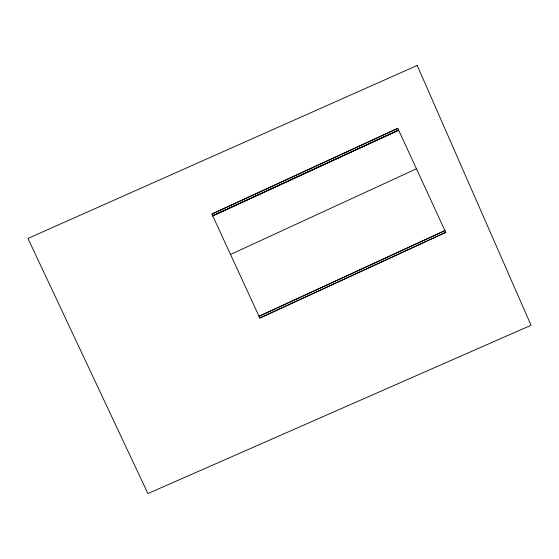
<?xml version="1.0" encoding="UTF-8"?>
<svg xmlns="http://www.w3.org/2000/svg" width="559" height="559" viewBox="0 0 559 559"><rect width="100%" height="100%" fill="white"/><g stroke="black" fill="none" stroke-linecap="round" stroke-linejoin="round"><path stroke-width="0.84" d="M211.924 214.104L397.826 128.416M212.679 215.732L398.574 130.051M212.741 215.865L398.637 130.177M212.769 215.928L398.665 130.24M230.532 254.471L416.427 168.783M258.999 316.233L444.887 230.525M259.062 316.359L444.957 230.678M259.816 317.994L445.712 232.306M397.763 128.284L211.868 213.971L259.872 318.127L445.775 232.439L397.763 128.284M417.21 65.445L27.95 238.434L147.904 493.555L531.05 325.275L417.21 65.445"/></g></svg>
